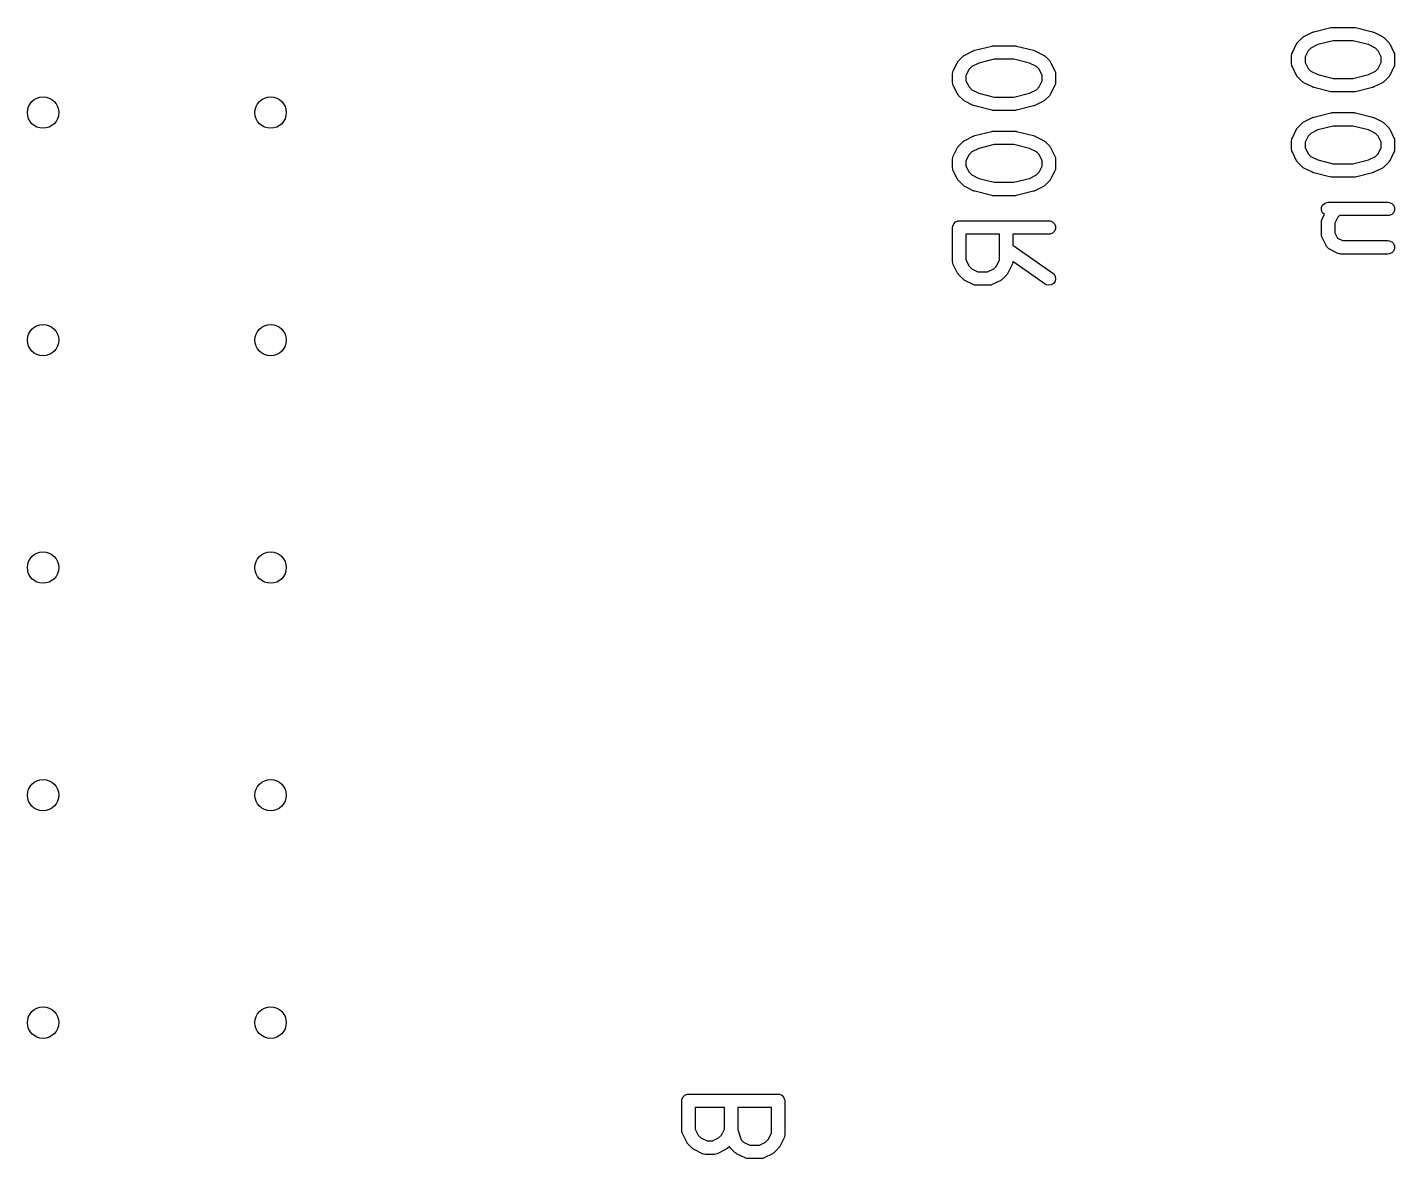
# Model space of a CAD drawing. Extents: x 0.25 to 2.5, y 0.08 to 2.24.
# Drawn here: x 0.312 to 0.913, y 1.294 to 1.791 of the extents above; entities that cross this region are included whole.
import ezdxf

# ---------------------------------------------------------------- set-up
doc = ezdxf.new("R2010")
doc.units = 0
doc.header["$MEASUREMENT"] = 0
doc.layers.add('BLACK', color=7, linetype='CONTINUOUS')

msp = doc.modelspace()

# ---------------------------------------------------------------- linework, layer by layer
at = {"layer": 'BLACK', "linetype": 'CONTINUOUS'}
for p, q in [((0.87732, 1.78905), (0.88482, 1.79092)), ((0.88482, 1.79092), (0.88492, 1.79094)), ((0.88492, 1.79094), (0.88496, 1.79095)), ((0.88496, 1.79095), (0.88518, 1.79098)), ((0.88518, 1.79098), (0.88539, 1.79101)), ((0.88539, 1.79101), (0.88543, 1.791)), ((0.88543, 1.791), (0.88553, 1.79101)), ((0.88553, 1.79101), (0.89491, 1.79101)), ((0.89491, 1.79101), (0.89501, 1.791)), ((0.89501, 1.791), (0.89505, 1.79101)), ((0.89505, 1.79101), (0.89527, 1.79098)), ((0.89527, 1.79098), (0.89548, 1.79095)), ((0.89548, 1.79095), (0.89552, 1.79094)), ((0.89552, 1.79094), (0.89562, 1.79092)), ((0.89562, 1.79092), (0.90312, 1.78905)), ((0.87032, 1.78452), (0.8722, 1.7864)), ((0.8722, 1.7864), (0.87242, 1.78658)), ((0.87242, 1.78658), (0.87248, 1.78664)), ((0.87248, 1.78664), (0.87256, 1.7867)), ((0.87256, 1.7867), (0.87265, 1.78676)), ((0.87265, 1.78676), (0.87272, 1.78679)), ((0.87272, 1.78679), (0.87297, 1.78695)), ((0.87297, 1.78695), (0.87671, 1.78883)), ((0.87671, 1.78883), (0.87676, 1.78884)), ((0.87676, 1.78884), (0.87677, 1.78885)), ((0.87677, 1.78885), (0.87702, 1.78894)), ((0.87702, 1.78894), (0.87726, 1.78903)), ((0.87726, 1.78903), (0.87728, 1.78903)), ((0.87728, 1.78903), (0.87732, 1.78905)), ((0.8859, 1.78511), (0.87907, 1.7834)), ((0.89454, 1.78511), (0.8859, 1.78511)), ((0.90138, 1.7834), (0.89454, 1.78511)), ((0.90312, 1.78905), (0.90317, 1.78903)), ((0.90317, 1.78903), (0.90319, 1.78903)), ((0.90319, 1.78903), (0.90343, 1.78894)), ((0.90343, 1.78894), (0.90367, 1.78885)), ((0.90367, 1.78885), (0.90369, 1.78884)), ((0.90369, 1.78884), (0.90373, 1.78883)), ((0.90373, 1.78883), (0.90748, 1.78695)), ((0.90748, 1.78695), (0.90773, 1.78679)), ((0.90773, 1.78679), (0.9078, 1.78676)), ((0.9078, 1.78676), (0.90788, 1.7867)), ((0.90788, 1.7867), (0.90797, 1.78664)), ((0.90797, 1.78664), (0.90802, 1.78658)), ((0.90802, 1.78658), (0.90824, 1.7864)), ((0.90824, 1.7864), (0.91012, 1.78452)), ((0.72348, 1.77852), (0.72356, 1.77857)), ((0.72356, 1.77857), (0.72365, 1.77864)), ((0.72365, 1.77864), (0.72372, 1.77867)), ((0.72372, 1.77867), (0.72397, 1.77883)), ((0.72397, 1.77883), (0.72771, 1.7807)), ((0.72771, 1.7807), (0.72776, 1.78072)), ((0.72776, 1.78072), (0.72777, 1.78073)), ((0.72777, 1.78073), (0.72802, 1.78082)), ((0.72802, 1.78082), (0.72826, 1.78091)), ((0.72826, 1.78091), (0.72828, 1.78091)), ((0.72828, 1.78091), (0.72832, 1.78092)), ((0.72832, 1.78092), (0.73582, 1.7828)), ((0.73582, 1.7828), (0.73592, 1.78281)), ((0.73592, 1.78281), (0.73596, 1.78283)), ((0.73596, 1.78283), (0.73618, 1.78285)), ((0.73618, 1.78285), (0.73639, 1.78288)), ((0.73639, 1.78288), (0.73643, 1.78288)), ((0.73643, 1.78288), (0.73653, 1.78289)), ((0.73653, 1.78289), (0.74591, 1.78289)), ((0.74591, 1.78289), (0.74601, 1.78288)), ((0.74601, 1.78288), (0.74605, 1.78288)), ((0.74605, 1.78288), (0.74627, 1.78285)), ((0.74627, 1.78285), (0.74648, 1.78283)), ((0.74648, 1.78283), (0.74652, 1.78281)), ((0.74652, 1.78281), (0.74662, 1.7828)), ((0.74662, 1.7828), (0.75412, 1.78092)), ((0.75412, 1.78092), (0.75417, 1.78091)), ((0.75417, 1.78091), (0.75419, 1.78091)), ((0.75419, 1.78091), (0.75443, 1.78082)), ((0.75443, 1.78082), (0.75467, 1.78073)), ((0.75467, 1.78073), (0.75469, 1.78072)), ((0.75469, 1.78072), (0.75473, 1.7807)), ((0.75473, 1.7807), (0.75848, 1.77883)), ((0.75848, 1.77883), (0.75873, 1.77867)), ((0.75873, 1.77867), (0.7588, 1.77864)), ((0.7588, 1.77864), (0.75888, 1.77857)), ((0.75888, 1.77857), (0.75897, 1.77852)), ((0.86758, 1.77869), (0.86764, 1.77926)), ((0.86758, 1.77494), (0.86758, 1.77869)), ((0.86764, 1.77926), (0.86768, 1.77936)), ((0.86768, 1.77936), (0.86769, 1.77946)), ((0.86769, 1.77946), (0.8679, 1.78001)), ((0.8679, 1.78001), (0.86977, 1.78376)), ((0.86977, 1.78376), (0.86993, 1.784)), ((0.86993, 1.784), (0.86996, 1.78408)), ((0.86996, 1.78408), (0.87002, 1.78416)), ((0.87002, 1.78416), (0.87008, 1.78424)), ((0.87008, 1.78424), (0.87014, 1.7843)), ((0.87014, 1.7843), (0.87032, 1.78452)), ((0.87484, 1.78069), (0.87349, 1.77799)), ((0.87603, 1.78188), (0.87484, 1.78069)), ((0.87907, 1.7834), (0.87603, 1.78188)), ((0.90441, 1.78188), (0.90138, 1.7834)), ((0.9056, 1.78069), (0.90441, 1.78188)), ((0.90695, 1.77799), (0.9056, 1.78069)), ((0.91012, 1.78452), (0.91031, 1.7843)), ((0.91031, 1.7843), (0.91036, 1.78424)), ((0.91036, 1.78424), (0.91042, 1.78416)), ((0.91042, 1.78416), (0.91049, 1.78408)), ((0.91049, 1.78408), (0.91052, 1.784)), ((0.91052, 1.784), (0.91067, 1.78376)), ((0.91067, 1.78376), (0.91255, 1.78001)), ((0.91255, 1.78001), (0.91275, 1.77946)), ((0.91275, 1.77946), (0.91276, 1.77936)), ((0.91276, 1.77936), (0.9128, 1.77926)), ((0.9128, 1.77926), (0.91286, 1.77869)), ((0.91286, 1.77869), (0.91286, 1.77494)), ((0.7189, 1.77188), (0.72077, 1.77563)), ((0.72077, 1.77563), (0.72093, 1.77588)), ((0.72093, 1.77588), (0.72096, 1.77595)), ((0.72096, 1.77595), (0.72102, 1.77603)), ((0.72102, 1.77603), (0.72108, 1.77612)), ((0.72108, 1.77612), (0.72114, 1.77617)), ((0.72114, 1.77617), (0.72132, 1.7764)), ((0.72132, 1.7764), (0.7232, 1.77827)), ((0.7232, 1.77827), (0.72342, 1.77846)), ((0.72342, 1.77846), (0.72348, 1.77852)), ((0.72584, 1.77256), (0.72449, 1.76986)), ((0.72703, 1.77376), (0.72584, 1.77256)), ((0.73007, 1.77527), (0.72703, 1.77376)), ((0.7369, 1.77698), (0.73007, 1.77527)), ((0.74554, 1.77698), (0.7369, 1.77698)), ((0.75238, 1.77527), (0.74554, 1.77698)), ((0.75541, 1.77376), (0.75238, 1.77527)), ((0.7566, 1.77256), (0.75541, 1.77376)), ((0.75795, 1.76986), (0.7566, 1.77256)), ((0.75897, 1.77852), (0.75902, 1.77846)), ((0.75902, 1.77846), (0.75924, 1.77827)), ((0.75924, 1.77827), (0.76112, 1.7764)), ((0.76112, 1.7764), (0.76131, 1.77617)), ((0.76131, 1.77617), (0.76136, 1.77612)), ((0.76136, 1.77612), (0.76142, 1.77603)), ((0.76142, 1.77603), (0.76149, 1.77595)), ((0.76149, 1.77595), (0.76152, 1.77588)), ((0.76152, 1.77588), (0.76167, 1.77563)), ((0.76167, 1.77563), (0.76355, 1.77188)), ((0.86764, 1.77436), (0.86758, 1.77494)), ((0.86768, 1.77426), (0.86764, 1.77436)), ((0.86769, 1.77416), (0.86768, 1.77426)), ((0.8679, 1.77361), (0.86769, 1.77416)), ((0.86977, 1.76987), (0.8679, 1.77361)), ((0.87349, 1.77799), (0.87349, 1.77563)), ((0.87349, 1.77563), (0.87484, 1.77294)), ((0.87484, 1.77294), (0.87603, 1.77174)), ((0.90441, 1.77174), (0.9056, 1.77294)), ((0.9056, 1.77294), (0.90695, 1.77563)), ((0.90695, 1.77563), (0.90695, 1.77799)), ((0.91255, 1.77361), (0.91067, 1.76987)), ((0.91275, 1.77416), (0.91255, 1.77361)), ((0.91276, 1.77426), (0.91275, 1.77416)), ((0.9128, 1.77436), (0.91276, 1.77426)), ((0.91286, 1.77494), (0.9128, 1.77436)), ((0.71858, 1.77056), (0.71864, 1.77114)), ((0.71858, 1.76681), (0.71858, 1.77056)), ((0.71864, 1.76623), (0.71858, 1.76681)), ((0.71864, 1.77114), (0.71868, 1.77123)), ((0.71868, 1.77123), (0.71869, 1.77134)), ((0.71869, 1.77134), (0.7189, 1.77188)), ((0.72449, 1.76986), (0.72449, 1.76751)), ((0.72449, 1.76751), (0.72584, 1.76481)), ((0.7566, 1.76481), (0.75795, 1.76751)), ((0.75795, 1.76751), (0.75795, 1.76986)), ((0.76355, 1.77188), (0.76375, 1.77134)), ((0.76375, 1.77134), (0.76376, 1.77123)), ((0.76376, 1.77123), (0.7638, 1.77114)), ((0.7638, 1.77114), (0.76386, 1.77056)), ((0.76386, 1.76681), (0.7638, 1.76623)), ((0.76386, 1.77056), (0.76386, 1.76681)), ((0.86993, 1.76962), (0.86977, 1.76987)), ((0.86996, 1.76955), (0.86993, 1.76962)), ((0.87002, 1.76946), (0.86996, 1.76955)), ((0.87008, 1.76938), (0.87002, 1.76946)), ((0.87014, 1.76932), (0.87008, 1.76938)), ((0.87032, 1.7691), (0.87014, 1.76932)), ((0.8722, 1.76722), (0.87032, 1.7691)), ((0.87242, 1.76704), (0.8722, 1.76722)), ((0.87248, 1.76698), (0.87242, 1.76704)), ((0.87256, 1.76692), (0.87248, 1.76698)), ((0.87265, 1.76686), (0.87256, 1.76692)), ((0.87272, 1.76683), (0.87265, 1.76686)), ((0.87297, 1.76667), (0.87272, 1.76683)), ((0.87671, 1.7648), (0.87297, 1.76667)), ((0.87603, 1.77174), (0.87907, 1.77022)), ((0.87907, 1.77022), (0.8859, 1.76851)), ((0.8859, 1.76851), (0.89454, 1.76851)), ((0.89454, 1.76851), (0.90138, 1.77022)), ((0.90138, 1.77022), (0.90441, 1.77174)), ((0.90748, 1.76667), (0.90373, 1.7648)), ((0.90773, 1.76683), (0.90748, 1.76667)), ((0.9078, 1.76686), (0.90773, 1.76683)), ((0.90788, 1.76692), (0.9078, 1.76686)), ((0.90797, 1.76698), (0.90788, 1.76692)), ((0.90802, 1.76704), (0.90797, 1.76698)), ((0.90824, 1.76722), (0.90802, 1.76704)), ((0.91012, 1.7691), (0.90824, 1.76722)), ((0.91031, 1.76932), (0.91012, 1.7691)), ((0.91036, 1.76938), (0.91031, 1.76932)), ((0.91042, 1.76946), (0.91036, 1.76938)), ((0.91049, 1.76955), (0.91042, 1.76946)), ((0.91052, 1.76962), (0.91049, 1.76955)), ((0.91067, 1.76987), (0.91052, 1.76962)), ((0.71868, 1.76614), (0.71864, 1.76623)), ((0.71869, 1.76603), (0.71868, 1.76614)), ((0.7189, 1.76549), (0.71869, 1.76603)), ((0.72077, 1.76174), (0.7189, 1.76549)), ((0.72093, 1.76149), (0.72077, 1.76174)), ((0.72096, 1.76142), (0.72093, 1.76149)), ((0.72102, 1.76134), (0.72096, 1.76142)), ((0.72108, 1.76125), (0.72102, 1.76134)), ((0.72114, 1.7612), (0.72108, 1.76125)), ((0.72132, 1.76097), (0.72114, 1.7612)), ((0.7232, 1.7591), (0.72132, 1.76097)), ((0.72584, 1.76481), (0.72703, 1.76361)), ((0.72703, 1.76361), (0.73007, 1.7621)), ((0.73007, 1.7621), (0.7369, 1.76039)), ((0.74554, 1.76039), (0.75238, 1.7621)), ((0.75238, 1.7621), (0.75541, 1.76361)), ((0.75541, 1.76361), (0.7566, 1.76481)), ((0.76112, 1.76097), (0.75924, 1.7591)), ((0.76131, 1.7612), (0.76112, 1.76097)), ((0.76136, 1.76125), (0.76131, 1.7612)), ((0.76142, 1.76134), (0.76136, 1.76125)), ((0.76149, 1.76142), (0.76142, 1.76134)), ((0.76152, 1.76149), (0.76149, 1.76142)), ((0.76167, 1.76174), (0.76152, 1.76149)), ((0.76355, 1.76549), (0.76167, 1.76174)), ((0.76375, 1.76603), (0.76355, 1.76549)), ((0.76376, 1.76614), (0.76375, 1.76603)), ((0.7638, 1.76623), (0.76376, 1.76614)), ((0.87676, 1.76478), (0.87671, 1.7648)), ((0.87677, 1.76477), (0.87676, 1.76478)), ((0.87702, 1.76468), (0.87677, 1.76477)), ((0.87726, 1.76459), (0.87702, 1.76468)), ((0.87728, 1.76459), (0.87726, 1.76459)), ((0.87732, 1.76457), (0.87728, 1.76459)), ((0.88482, 1.7627), (0.87732, 1.76457)), ((0.88492, 1.76268), (0.88482, 1.7627)), ((0.88496, 1.76267), (0.88492, 1.76268)), ((0.88518, 1.76264), (0.88496, 1.76267)), ((0.88539, 1.76261), (0.88518, 1.76264)), ((0.88543, 1.76262), (0.88539, 1.76261)), ((0.88553, 1.76261), (0.88543, 1.76262)), ((0.89491, 1.76261), (0.88553, 1.76261)), ((0.89501, 1.76262), (0.89491, 1.76261)), ((0.89505, 1.76261), (0.89501, 1.76262)), ((0.89527, 1.76264), (0.89505, 1.76261)), ((0.89548, 1.76267), (0.89527, 1.76264)), ((0.89552, 1.76268), (0.89548, 1.76267)), ((0.89562, 1.7627), (0.89552, 1.76268)), ((0.90312, 1.76457), (0.89562, 1.7627)), ((0.90317, 1.76459), (0.90312, 1.76457)), ((0.90319, 1.76459), (0.90317, 1.76459)), ((0.90343, 1.76468), (0.90319, 1.76459)), ((0.90367, 1.76477), (0.90343, 1.76468)), ((0.90369, 1.76478), (0.90367, 1.76477)), ((0.90373, 1.7648), (0.90369, 1.76478)), ((0.72342, 1.75891), (0.7232, 1.7591)), ((0.72348, 1.75885), (0.72342, 1.75891)), ((0.72356, 1.7588), (0.72348, 1.75885)), ((0.72365, 1.75873), (0.72356, 1.7588)), ((0.72372, 1.7587), (0.72365, 1.75873)), ((0.72397, 1.75854), (0.72372, 1.7587)), ((0.72771, 1.75667), (0.72397, 1.75854)), ((0.72776, 1.75665), (0.72771, 1.75667)), ((0.72777, 1.75664), (0.72776, 1.75665)), ((0.72802, 1.75656), (0.72777, 1.75664)), ((0.72826, 1.75646), (0.72802, 1.75656)), ((0.72828, 1.75646), (0.72826, 1.75646)), ((0.72832, 1.75645), (0.72828, 1.75646)), ((0.73582, 1.75457), (0.72832, 1.75645)), ((0.73592, 1.75456), (0.73582, 1.75457)), ((0.73596, 1.75454), (0.73592, 1.75456)), ((0.73618, 1.75452), (0.73596, 1.75454)), ((0.73639, 1.75449), (0.73618, 1.75452)), ((0.73643, 1.75449), (0.73639, 1.75449)), ((0.73653, 1.75448), (0.73643, 1.75449)), ((0.7369, 1.76039), (0.74554, 1.76039)), ((0.74601, 1.75449), (0.74591, 1.75448)), ((0.74605, 1.75449), (0.74601, 1.75449)), ((0.74627, 1.75452), (0.74605, 1.75449)), ((0.74648, 1.75454), (0.74627, 1.75452)), ((0.74652, 1.75456), (0.74648, 1.75454)), ((0.74662, 1.75457), (0.74652, 1.75456)), ((0.75412, 1.75645), (0.74662, 1.75457)), ((0.75417, 1.75646), (0.75412, 1.75645)), ((0.75419, 1.75646), (0.75417, 1.75646)), ((0.75443, 1.75655), (0.75419, 1.75646)), ((0.75467, 1.75664), (0.75443, 1.75655)), ((0.75469, 1.75665), (0.75467, 1.75664)), ((0.75473, 1.75667), (0.75469, 1.75665)), ((0.75848, 1.75854), (0.75473, 1.75667)), ((0.75873, 1.7587), (0.75848, 1.75854)), ((0.7588, 1.75873), (0.75873, 1.7587)), ((0.75888, 1.7588), (0.7588, 1.75873)), ((0.75897, 1.75885), (0.75888, 1.7588)), ((0.75902, 1.75891), (0.75897, 1.75885)), ((0.75924, 1.7591), (0.75902, 1.75891)), ((0.74591, 1.75448), (0.73653, 1.75448)), ((0.87032, 1.74703), (0.8722, 1.7489)), ((0.8722, 1.7489), (0.87242, 1.74909)), ((0.87242, 1.74909), (0.87248, 1.74915)), ((0.87248, 1.74915), (0.87256, 1.7492)), ((0.87256, 1.7492), (0.87265, 1.74927)), ((0.87265, 1.74927), (0.87272, 1.7493)), ((0.87272, 1.7493), (0.87297, 1.74946)), ((0.87297, 1.74946), (0.87671, 1.75133)), ((0.87671, 1.75133), (0.87676, 1.75135)), ((0.87676, 1.75135), (0.87677, 1.75136)), ((0.87677, 1.75136), (0.87702, 1.75144)), ((0.87702, 1.75144), (0.87726, 1.75154)), ((0.87726, 1.75154), (0.87728, 1.75154)), ((0.87728, 1.75154), (0.87732, 1.75155)), ((0.87732, 1.75155), (0.88482, 1.75343)), ((0.88482, 1.75343), (0.88492, 1.75344)), ((0.88492, 1.75344), (0.88496, 1.75346)), ((0.88496, 1.75346), (0.88518, 1.75348)), ((0.88518, 1.75348), (0.88539, 1.75351)), ((0.88539, 1.75351), (0.88543, 1.75351)), ((0.88543, 1.75351), (0.88553, 1.75352)), ((0.88553, 1.75352), (0.89491, 1.75352)), ((0.89491, 1.75352), (0.89501, 1.75351)), ((0.89501, 1.75351), (0.89505, 1.75351)), ((0.89505, 1.75351), (0.89527, 1.75348)), ((0.89527, 1.75348), (0.89548, 1.75346)), ((0.89548, 1.75346), (0.89552, 1.75344)), ((0.89552, 1.75344), (0.89562, 1.75343)), ((0.89562, 1.75343), (0.90312, 1.75155)), ((0.90312, 1.75155), (0.90317, 1.75154)), ((0.90317, 1.75154), (0.90319, 1.75154)), ((0.90319, 1.75154), (0.90343, 1.75145)), ((0.90343, 1.75145), (0.90367, 1.75136)), ((0.90367, 1.75136), (0.90369, 1.75135)), ((0.90369, 1.75135), (0.90373, 1.75133)), ((0.90373, 1.75133), (0.90748, 1.74946)), ((0.90748, 1.74946), (0.90773, 1.7493)), ((0.90773, 1.7493), (0.9078, 1.74927)), ((0.9078, 1.74927), (0.90788, 1.7492)), ((0.90788, 1.7492), (0.90797, 1.74915)), ((0.90797, 1.74915), (0.90802, 1.74909)), ((0.90802, 1.74909), (0.90824, 1.7489)), ((0.90824, 1.7489), (0.91012, 1.74703)), ((0.72397, 1.74133), (0.72771, 1.7432)), ((0.72771, 1.7432), (0.72776, 1.74322)), ((0.72776, 1.74322), (0.72777, 1.74323)), ((0.72777, 1.74323), (0.72802, 1.74332)), ((0.72802, 1.74332), (0.72826, 1.74341)), ((0.72826, 1.74341), (0.72828, 1.74341)), ((0.72828, 1.74341), (0.72832, 1.74343)), ((0.72832, 1.74343), (0.73582, 1.7453)), ((0.73582, 1.7453), (0.73592, 1.74532)), ((0.73592, 1.74532), (0.73596, 1.74533)), ((0.73596, 1.74533), (0.73618, 1.74536)), ((0.73618, 1.74536), (0.73639, 1.74539)), ((0.73639, 1.74539), (0.73643, 1.74538)), ((0.73643, 1.74538), (0.73653, 1.74539)), ((0.73653, 1.74539), (0.74591, 1.74539)), ((0.74591, 1.74539), (0.74601, 1.74538)), ((0.74601, 1.74538), (0.74605, 1.74539)), ((0.74605, 1.74539), (0.74627, 1.74536)), ((0.74627, 1.74536), (0.74648, 1.74533)), ((0.74648, 1.74533), (0.74652, 1.74532)), ((0.74652, 1.74532), (0.74662, 1.7453)), ((0.74662, 1.7453), (0.75412, 1.74343)), ((0.75412, 1.74343), (0.75417, 1.74341)), ((0.75417, 1.74341), (0.75419, 1.74341)), ((0.75419, 1.74341), (0.75443, 1.74332)), ((0.75443, 1.74332), (0.75467, 1.74323)), ((0.75467, 1.74323), (0.75469, 1.74322)), ((0.75469, 1.74322), (0.75473, 1.7432)), ((0.75473, 1.7432), (0.75848, 1.74133)), ((0.86769, 1.74197), (0.8679, 1.74251)), ((0.8679, 1.74251), (0.86977, 1.74626)), ((0.86977, 1.74626), (0.86993, 1.74651)), ((0.86993, 1.74651), (0.86996, 1.74658)), ((0.86996, 1.74658), (0.87002, 1.74666)), ((0.87002, 1.74666), (0.87008, 1.74675)), ((0.87008, 1.74675), (0.87014, 1.7468)), ((0.87014, 1.7468), (0.87032, 1.74703)), ((0.87484, 1.74319), (0.87349, 1.74049)), ((0.87603, 1.74439), (0.87484, 1.74319)), ((0.87907, 1.7459), (0.87603, 1.74439)), ((0.8859, 1.74761), (0.87907, 1.7459)), ((0.89454, 1.74761), (0.8859, 1.74761)), ((0.90138, 1.7459), (0.89454, 1.74761)), ((0.90441, 1.74439), (0.90138, 1.7459)), ((0.9056, 1.74319), (0.90441, 1.74439)), ((0.90695, 1.74049), (0.9056, 1.74319)), ((0.91012, 1.74703), (0.91031, 1.7468)), ((0.91031, 1.7468), (0.91036, 1.74675)), ((0.91036, 1.74675), (0.91042, 1.74666)), ((0.91042, 1.74666), (0.91049, 1.74658)), ((0.91049, 1.74658), (0.91052, 1.74651)), ((0.91052, 1.74651), (0.91067, 1.74626)), ((0.91067, 1.74626), (0.91255, 1.74251)), ((0.91255, 1.74251), (0.91275, 1.74197)), ((0.7189, 1.73439), (0.72077, 1.73813)), ((0.72077, 1.73813), (0.72093, 1.73838)), ((0.72093, 1.73838), (0.72096, 1.73845)), ((0.72096, 1.73845), (0.72102, 1.73854)), ((0.72102, 1.73854), (0.72108, 1.73862)), ((0.72108, 1.73862), (0.72114, 1.73868)), ((0.72114, 1.73868), (0.72132, 1.7389)), ((0.72132, 1.7389), (0.7232, 1.74078)), ((0.7232, 1.74078), (0.72342, 1.74096)), ((0.72342, 1.74096), (0.72348, 1.74102)), ((0.72348, 1.74102), (0.72356, 1.74108)), ((0.72356, 1.74108), (0.72365, 1.74114)), ((0.72365, 1.74114), (0.72372, 1.74117)), ((0.72372, 1.74117), (0.72397, 1.74133)), ((0.73007, 1.73778), (0.72703, 1.73626)), ((0.7369, 1.73949), (0.73007, 1.73778)), ((0.74554, 1.73949), (0.7369, 1.73949)), ((0.75238, 1.73778), (0.74554, 1.73949)), ((0.75541, 1.73626), (0.75238, 1.73778)), ((0.75848, 1.74133), (0.75873, 1.74117)), ((0.75873, 1.74117), (0.7588, 1.74114)), ((0.7588, 1.74114), (0.75888, 1.74108)), ((0.75888, 1.74108), (0.75897, 1.74102)), ((0.75897, 1.74102), (0.75902, 1.74096)), ((0.75902, 1.74096), (0.75924, 1.74078)), ((0.75924, 1.74078), (0.76112, 1.7389)), ((0.76112, 1.7389), (0.76131, 1.73868)), ((0.76131, 1.73868), (0.76136, 1.73862)), ((0.76136, 1.73862), (0.76142, 1.73854)), ((0.76142, 1.73854), (0.76149, 1.73845)), ((0.76149, 1.73845), (0.76152, 1.73838)), ((0.76152, 1.73838), (0.76167, 1.73813)), ((0.76167, 1.73813), (0.76355, 1.73439)), ((0.86758, 1.74119), (0.86764, 1.74177)), ((0.86758, 1.73744), (0.86758, 1.74119)), ((0.86764, 1.73686), (0.86758, 1.73744)), ((0.86764, 1.74177), (0.86768, 1.74186)), ((0.86768, 1.73677), (0.86764, 1.73686)), ((0.86768, 1.74186), (0.86769, 1.74197)), ((0.86769, 1.73666), (0.86768, 1.73677)), ((0.8679, 1.73612), (0.86769, 1.73666)), ((0.87349, 1.74049), (0.87349, 1.73814)), ((0.87349, 1.73814), (0.87484, 1.73544)), ((0.9056, 1.73544), (0.90695, 1.73814)), ((0.90695, 1.73814), (0.90695, 1.74049)), ((0.91275, 1.73666), (0.91255, 1.73612)), ((0.91275, 1.74197), (0.91276, 1.74186)), ((0.91276, 1.73677), (0.91275, 1.73666)), ((0.91276, 1.74186), (0.9128, 1.74177)), ((0.9128, 1.73686), (0.91276, 1.73677)), ((0.9128, 1.74177), (0.91286, 1.74119)), ((0.91286, 1.73744), (0.9128, 1.73686)), ((0.91286, 1.74119), (0.91286, 1.73744)), ((0.71858, 1.73306), (0.71864, 1.73364)), ((0.71858, 1.72931), (0.71858, 1.73306)), ((0.71864, 1.73364), (0.71868, 1.73374)), ((0.71868, 1.73374), (0.71869, 1.73384)), ((0.71869, 1.73384), (0.7189, 1.73439)), ((0.72584, 1.73506), (0.72449, 1.73237)), ((0.72449, 1.73237), (0.72449, 1.73001)), ((0.72703, 1.73626), (0.72584, 1.73506)), ((0.7566, 1.73506), (0.75541, 1.73626)), ((0.75795, 1.73237), (0.7566, 1.73506)), ((0.75795, 1.73001), (0.75795, 1.73237)), ((0.76355, 1.73439), (0.76375, 1.73384)), ((0.76375, 1.73384), (0.76376, 1.73374)), ((0.76376, 1.73374), (0.7638, 1.73364)), ((0.7638, 1.73364), (0.76386, 1.73306)), ((0.76386, 1.73306), (0.76386, 1.72931)), ((0.86977, 1.73237), (0.8679, 1.73612)), ((0.86993, 1.73212), (0.86977, 1.73237)), ((0.86996, 1.73205), (0.86993, 1.73212)), ((0.87002, 1.73197), (0.86996, 1.73205)), ((0.87008, 1.73188), (0.87002, 1.73197)), ((0.87014, 1.73183), (0.87008, 1.73188)), ((0.87032, 1.7316), (0.87014, 1.73183)), ((0.8722, 1.72973), (0.87032, 1.7316)), ((0.87484, 1.73544), (0.87603, 1.73424)), ((0.87603, 1.73424), (0.87907, 1.73273)), ((0.87907, 1.73273), (0.8859, 1.73102)), ((0.8859, 1.73102), (0.89454, 1.73102)), ((0.89454, 1.73102), (0.90138, 1.73273)), ((0.90138, 1.73273), (0.90441, 1.73424)), ((0.90441, 1.73424), (0.9056, 1.73544)), ((0.91012, 1.7316), (0.90824, 1.72973)), ((0.91031, 1.73183), (0.91012, 1.7316)), ((0.91036, 1.73188), (0.91031, 1.73183)), ((0.91042, 1.73197), (0.91036, 1.73188)), ((0.91049, 1.73205), (0.91042, 1.73197)), ((0.91052, 1.73212), (0.91049, 1.73205)), ((0.91067, 1.73237), (0.91052, 1.73212)), ((0.91255, 1.73612), (0.91067, 1.73237)), ((0.71864, 1.72874), (0.71858, 1.72931)), ((0.71868, 1.72864), (0.71864, 1.72874)), ((0.71869, 1.72854), (0.71868, 1.72864)), ((0.7189, 1.72799), (0.71869, 1.72854)), ((0.72077, 1.72424), (0.7189, 1.72799)), ((0.72449, 1.73001), (0.72584, 1.72731)), ((0.72584, 1.72731), (0.72703, 1.72612)), ((0.72703, 1.72612), (0.73007, 1.7246)), ((0.73007, 1.7246), (0.7369, 1.72289)), ((0.74554, 1.72289), (0.75238, 1.7246)), ((0.75238, 1.7246), (0.75541, 1.72612)), ((0.75541, 1.72612), (0.7566, 1.72731)), ((0.7566, 1.72731), (0.75795, 1.73001)), ((0.76355, 1.72799), (0.76167, 1.72424)), ((0.76375, 1.72854), (0.76355, 1.72799)), ((0.76376, 1.72864), (0.76375, 1.72854)), ((0.7638, 1.72874), (0.76376, 1.72864)), ((0.76386, 1.72931), (0.7638, 1.72874)), ((0.87242, 1.72954), (0.8722, 1.72973)), ((0.87248, 1.72948), (0.87242, 1.72954)), ((0.87256, 1.72943), (0.87248, 1.72948)), ((0.87265, 1.72936), (0.87256, 1.72943)), ((0.87272, 1.72933), (0.87265, 1.72936)), ((0.87297, 1.72917), (0.87272, 1.72933)), ((0.87671, 1.7273), (0.87297, 1.72917)), ((0.87676, 1.72728), (0.87671, 1.7273)), ((0.87677, 1.72727), (0.87676, 1.72728)), ((0.87702, 1.72718), (0.87677, 1.72727)), ((0.87726, 1.72709), (0.87702, 1.72718)), ((0.87728, 1.72709), (0.87726, 1.72709)), ((0.87732, 1.72708), (0.87728, 1.72709)), ((0.88482, 1.7252), (0.87732, 1.72708)), ((0.88492, 1.72519), (0.88482, 1.7252)), ((0.88496, 1.72517), (0.88492, 1.72519)), ((0.88518, 1.72515), (0.88496, 1.72517)), ((0.88539, 1.72512), (0.88518, 1.72515)), ((0.88543, 1.72512), (0.88539, 1.72512)), ((0.88553, 1.72511), (0.88543, 1.72512)), ((0.89491, 1.72511), (0.88553, 1.72511)), ((0.89501, 1.72512), (0.89491, 1.72511)), ((0.89505, 1.72512), (0.89501, 1.72512)), ((0.89527, 1.72515), (0.89505, 1.72512)), ((0.89548, 1.72517), (0.89527, 1.72515)), ((0.89552, 1.72519), (0.89548, 1.72517)), ((0.89562, 1.7252), (0.89552, 1.72519)), ((0.90312, 1.72708), (0.89562, 1.7252)), ((0.90317, 1.72709), (0.90312, 1.72708)), ((0.90319, 1.72709), (0.90317, 1.72709)), ((0.90343, 1.72718), (0.90319, 1.72709)), ((0.90367, 1.72727), (0.90343, 1.72718)), ((0.90369, 1.72728), (0.90367, 1.72727)), ((0.90373, 1.7273), (0.90369, 1.72728)), ((0.90748, 1.72917), (0.90373, 1.7273)), ((0.90773, 1.72933), (0.90748, 1.72917)), ((0.9078, 1.72936), (0.90773, 1.72933)), ((0.90788, 1.72943), (0.9078, 1.72936)), ((0.90797, 1.72948), (0.90788, 1.72943)), ((0.90802, 1.72954), (0.90797, 1.72948)), ((0.90824, 1.72973), (0.90802, 1.72954)), ((0.72093, 1.724), (0.72077, 1.72424)), ((0.72096, 1.72392), (0.72093, 1.724)), ((0.72102, 1.72384), (0.72096, 1.72392)), ((0.72108, 1.72376), (0.72102, 1.72384)), ((0.72114, 1.7237), (0.72108, 1.72376)), ((0.72132, 1.72348), (0.72114, 1.7237)), ((0.7232, 1.7216), (0.72132, 1.72348)), ((0.72342, 1.72142), (0.7232, 1.7216)), ((0.72348, 1.72136), (0.72342, 1.72142)), ((0.72356, 1.7213), (0.72348, 1.72136)), ((0.72365, 1.72124), (0.72356, 1.7213)), ((0.72372, 1.72121), (0.72365, 1.72124)), ((0.72397, 1.72105), (0.72372, 1.72121)), ((0.72771, 1.71917), (0.72397, 1.72105)), ((0.72776, 1.71916), (0.72771, 1.71917)), ((0.72777, 1.71915), (0.72776, 1.71916)), ((0.72802, 1.71906), (0.72777, 1.71915)), ((0.72826, 1.71897), (0.72802, 1.71906)), ((0.72828, 1.71897), (0.72826, 1.71897)), ((0.72832, 1.71895), (0.72828, 1.71897)), ((0.73582, 1.71708), (0.72832, 1.71895)), ((0.7369, 1.72289), (0.74554, 1.72289)), ((0.75412, 1.71895), (0.74662, 1.71708)), ((0.75417, 1.71897), (0.75412, 1.71895)), ((0.75419, 1.71897), (0.75417, 1.71897)), ((0.75443, 1.71906), (0.75419, 1.71897)), ((0.75467, 1.71915), (0.75443, 1.71906)), ((0.75469, 1.71916), (0.75467, 1.71915)), ((0.75473, 1.71917), (0.75469, 1.71916)), ((0.75848, 1.72105), (0.75473, 1.71917)), ((0.75873, 1.72121), (0.75848, 1.72105)), ((0.7588, 1.72124), (0.75873, 1.72121)), ((0.75888, 1.7213), (0.7588, 1.72124)), ((0.75897, 1.72136), (0.75888, 1.7213)), ((0.75902, 1.72142), (0.75897, 1.72136)), ((0.75924, 1.7216), (0.75902, 1.72142)), ((0.76112, 1.72348), (0.75924, 1.7216)), ((0.76131, 1.7237), (0.76112, 1.72348)), ((0.76136, 1.72376), (0.76131, 1.7237)), ((0.76142, 1.72384), (0.76136, 1.72376)), ((0.76149, 1.72392), (0.76142, 1.72384)), ((0.76152, 1.724), (0.76149, 1.72392)), ((0.76167, 1.72424), (0.76152, 1.724)), ((0.73592, 1.71706), (0.73582, 1.71708)), ((0.73596, 1.71705), (0.73592, 1.71706)), ((0.73618, 1.71702), (0.73596, 1.71705)), ((0.73639, 1.71699), (0.73618, 1.71702)), ((0.73643, 1.717), (0.73639, 1.71699)), ((0.73653, 1.71699), (0.73643, 1.717)), ((0.74591, 1.71699), (0.73653, 1.71699)), ((0.74601, 1.717), (0.74591, 1.71699)), ((0.74605, 1.71699), (0.74601, 1.717)), ((0.74627, 1.71702), (0.74605, 1.71699)), ((0.74648, 1.71705), (0.74627, 1.71702)), ((0.74652, 1.71706), (0.74648, 1.71705)), ((0.74662, 1.71708), (0.74652, 1.71706)), ((0.88076, 1.71177), (0.8812, 1.71283)), ((0.8812, 1.71283), (0.88202, 1.71365)), ((0.88202, 1.71365), (0.88308, 1.71409)), ((0.88308, 1.71409), (0.88366, 1.71415)), ((0.88366, 1.71415), (0.90991, 1.71415)), ((0.90991, 1.71415), (0.91048, 1.71409)), ((0.91048, 1.71409), (0.91155, 1.71365)), ((0.91155, 1.71365), (0.91236, 1.71283)), ((0.91236, 1.71283), (0.9128, 1.71177)), ((0.88076, 1.71062), (0.88076, 1.71177)), ((0.8812, 1.70955), (0.88076, 1.71062)), ((0.88081, 1.70635), (0.88102, 1.70689)), ((0.88102, 1.70689), (0.88197, 1.70879)), ((0.88197, 1.70879), (0.8812, 1.70955)), ((0.88796, 1.70757), (0.88661, 1.70487)), ((0.88863, 1.70824), (0.88796, 1.70757)), ((0.90991, 1.70824), (0.88863, 1.70824)), ((0.91048, 1.7083), (0.90991, 1.70824)), ((0.91155, 1.70874), (0.91048, 1.7083)), ((0.91236, 1.70955), (0.91155, 1.70874)), ((0.9128, 1.71062), (0.91236, 1.70955)), ((0.9128, 1.71177), (0.9128, 1.71062)), ((0.71858, 1.70307), (0.71864, 1.70364)), ((0.71858, 1.68807), (0.71858, 1.70307)), ((0.71864, 1.70364), (0.71908, 1.70471)), ((0.71908, 1.70471), (0.7199, 1.70552)), ((0.7199, 1.70552), (0.72096, 1.70596)), ((0.72096, 1.70596), (0.72154, 1.70602)), ((0.72154, 1.70602), (0.76091, 1.70602)), ((0.76091, 1.70602), (0.76148, 1.70596)), ((0.76148, 1.70596), (0.76255, 1.70552)), ((0.76255, 1.70061), (0.76148, 1.70017)), ((0.76255, 1.70552), (0.76336, 1.70471)), ((0.76336, 1.70143), (0.76255, 1.70061)), ((0.76336, 1.70471), (0.7638, 1.70364)), ((0.7638, 1.70249), (0.76336, 1.70143)), ((0.7638, 1.70364), (0.7638, 1.70249)), ((0.88071, 1.70557), (0.88076, 1.70615)), ((0.88071, 1.69994), (0.88071, 1.70557)), ((0.88076, 1.70615), (0.8808, 1.70624)), ((0.8808, 1.70624), (0.88081, 1.70635)), ((0.88661, 1.70487), (0.88661, 1.70064)), ((0.88661, 1.70064), (0.88774, 1.6984)), ((0.73921, 1.70012), (0.72449, 1.70012)), ((0.72449, 1.70012), (0.72449, 1.68877)), ((0.73921, 1.68877), (0.73921, 1.70012)), ((0.76091, 1.70012), (0.74511, 1.70012)), ((0.74511, 1.70012), (0.74511, 1.69523)), ((0.74511, 1.69523), (0.7626, 1.68299)), ((0.76148, 1.70017), (0.76091, 1.70012)), ((0.88076, 1.69937), (0.88071, 1.69994)), ((0.8808, 1.69927), (0.88076, 1.69937)), ((0.88081, 1.69917), (0.8808, 1.69927)), ((0.88102, 1.69862), (0.88081, 1.69917)), ((0.88289, 1.69487), (0.88102, 1.69862)), ((0.88295, 1.69478), (0.88289, 1.69487)), ((0.88297, 1.69473), (0.88295, 1.69478)), ((0.88302, 1.69468), (0.88297, 1.69473)), ((0.8832, 1.69438), (0.88302, 1.69468)), ((0.88774, 1.6984), (0.88998, 1.69727)), ((0.88998, 1.69727), (0.90991, 1.69727)), ((0.90991, 1.69727), (0.91048, 1.69722)), ((0.91048, 1.69722), (0.91155, 1.69678)), ((0.91155, 1.69678), (0.91236, 1.69596)), ((0.91236, 1.69596), (0.9128, 1.6949)), ((0.9128, 1.6949), (0.9128, 1.69374)), ((0.72449, 1.68877), (0.72584, 1.68607)), ((0.73786, 1.68607), (0.73921, 1.68877)), ((0.88348, 1.69414), (0.8832, 1.69438)), ((0.88372, 1.69386), (0.88348, 1.69414)), ((0.88402, 1.69368), (0.88372, 1.69386)), ((0.88407, 1.69363), (0.88402, 1.69368)), ((0.88412, 1.69361), (0.88407, 1.69363)), ((0.88421, 1.69355), (0.88412, 1.69361)), ((0.88796, 1.69168), (0.88421, 1.69355)), ((0.8885, 1.69147), (0.88796, 1.69168)), ((0.88861, 1.69147), (0.8885, 1.69147)), ((0.88871, 1.69142), (0.88861, 1.69147)), ((0.88928, 1.69137), (0.88871, 1.69142)), ((0.90991, 1.69137), (0.88928, 1.69137)), ((0.91048, 1.69142), (0.90991, 1.69137)), ((0.91155, 1.69187), (0.91048, 1.69142)), ((0.91236, 1.69268), (0.91155, 1.69187)), ((0.9128, 1.69374), (0.91236, 1.69268)), ((0.71864, 1.68749), (0.71858, 1.68807)), ((0.71868, 1.6874), (0.71864, 1.68749)), ((0.71869, 1.68729), (0.71868, 1.6874)), ((0.7189, 1.68675), (0.71869, 1.68729)), ((0.72077, 1.683), (0.7189, 1.68675)), ((0.72093, 1.68275), (0.72077, 1.683)), ((0.72096, 1.68268), (0.72093, 1.68275)), ((0.72102, 1.6826), (0.72096, 1.68268)), ((0.72108, 1.68251), (0.72102, 1.6826)), ((0.72114, 1.68246), (0.72108, 1.68251)), ((0.72132, 1.68223), (0.72114, 1.68246)), ((0.72584, 1.68607), (0.72703, 1.68487)), ((0.72703, 1.68487), (0.72973, 1.68352)), ((0.72973, 1.68352), (0.73396, 1.68352)), ((0.73396, 1.68352), (0.73666, 1.68487)), ((0.73666, 1.68487), (0.73786, 1.68607)), ((0.74256, 1.68246), (0.74237, 1.68223)), ((0.74262, 1.68251), (0.74256, 1.68246)), ((0.74267, 1.6826), (0.74262, 1.68251)), ((0.74274, 1.68268), (0.74267, 1.6826)), ((0.74277, 1.68275), (0.74274, 1.68268)), ((0.74292, 1.683), (0.74277, 1.68275)), ((0.7448, 1.68675), (0.74292, 1.683)), ((0.74501, 1.68729), (0.7448, 1.68675)), ((0.74505, 1.68749), (0.74501, 1.6874)), ((0.74501, 1.6874), (0.74501, 1.68729)), ((0.74511, 1.68803), (0.74505, 1.68749)), ((0.75921, 1.67815), (0.74511, 1.68803)), ((0.7626, 1.68299), (0.76304, 1.68261)), ((0.76304, 1.68261), (0.76366, 1.68164)), ((0.7232, 1.68036), (0.72132, 1.68223)), ((0.72342, 1.68017), (0.7232, 1.68036)), ((0.72348, 1.68011), (0.72342, 1.68017)), ((0.72356, 1.68006), (0.72348, 1.68011)), ((0.72365, 1.67999), (0.72356, 1.68006)), ((0.72372, 1.67996), (0.72365, 1.67999)), ((0.72397, 1.6798), (0.72372, 1.67996)), ((0.72771, 1.67793), (0.72397, 1.6798)), ((0.72826, 1.67772), (0.72771, 1.67793)), ((0.72836, 1.67772), (0.72826, 1.67772)), ((0.72846, 1.67768), (0.72836, 1.67772)), ((0.72904, 1.67762), (0.72846, 1.67768)), ((0.73466, 1.67762), (0.72904, 1.67762)), ((0.73524, 1.67768), (0.73466, 1.67762)), ((0.73533, 1.67772), (0.73524, 1.67768)), ((0.73544, 1.67772), (0.73533, 1.67772)), ((0.73598, 1.67793), (0.73544, 1.67772)), ((0.73973, 1.6798), (0.73598, 1.67793)), ((0.73998, 1.67996), (0.73973, 1.6798)), ((0.74005, 1.67999), (0.73998, 1.67996)), ((0.74013, 1.68006), (0.74005, 1.67999)), ((0.74022, 1.68011), (0.74013, 1.68006)), ((0.74027, 1.68017), (0.74022, 1.68011)), ((0.7405, 1.68036), (0.74027, 1.68017)), ((0.74237, 1.68223), (0.7405, 1.68036)), ((0.75972, 1.67787), (0.75921, 1.67815)), ((0.76084, 1.67762), (0.75972, 1.67787)), ((0.76198, 1.67782), (0.76084, 1.67762)), ((0.76295, 1.67844), (0.76198, 1.67782)), ((0.76361, 1.67938), (0.76295, 1.67844)), ((0.76386, 1.68051), (0.76361, 1.67938)), ((0.76366, 1.68164), (0.76386, 1.68051)), ((0.6009, 1.32167), (0.60196, 1.32211)), ((0.60196, 1.32211), (0.60254, 1.32217)), ((0.60254, 1.32217), (0.64191, 1.32217)), ((0.64191, 1.32217), (0.64248, 1.32211)), ((0.64248, 1.32211), (0.64355, 1.32167)), ((0.59958, 1.31922), (0.59964, 1.31979)), ((0.59958, 1.30609), (0.59958, 1.31922)), ((0.59964, 1.31979), (0.60008, 1.32086)), ((0.60008, 1.32086), (0.6009, 1.32167)), ((0.61833, 1.31626), (0.60549, 1.31626)), ((0.60549, 1.31626), (0.60549, 1.30679)), ((0.61833, 1.30679), (0.61833, 1.31626)), ((0.63895, 1.31626), (0.62424, 1.31626)), ((0.62424, 1.31626), (0.62424, 1.30657)), ((0.63895, 1.30492), (0.63895, 1.31626)), ((0.64355, 1.32167), (0.64436, 1.32086)), ((0.64436, 1.32086), (0.6448, 1.31979)), ((0.6448, 1.31979), (0.64486, 1.31922)), ((0.64486, 1.31922), (0.64486, 1.30422)), ((0.59964, 1.30552), (0.59958, 1.30609)), ((0.59968, 1.30542), (0.59964, 1.30552)), ((0.59969, 1.30531), (0.59968, 1.30542)), ((0.5999, 1.30477), (0.59969, 1.30531)), ((0.60177, 1.30102), (0.5999, 1.30477)), ((0.60549, 1.30679), (0.60684, 1.30409)), ((0.60684, 1.30409), (0.60803, 1.3029)), ((0.61579, 1.3029), (0.61698, 1.30409)), ((0.61698, 1.30409), (0.61833, 1.30679)), ((0.62424, 1.30657), (0.62574, 1.30206)), ((0.6376, 1.30222), (0.63895, 1.30492)), ((0.64486, 1.30422), (0.6448, 1.30364)), ((0.60193, 1.30078), (0.60177, 1.30102)), ((0.60196, 1.3007), (0.60193, 1.30078)), ((0.60202, 1.30062), (0.60196, 1.3007)), ((0.60208, 1.30053), (0.60202, 1.30062)), ((0.60214, 1.30048), (0.60208, 1.30053)), ((0.60232, 1.30026), (0.60214, 1.30048)), ((0.6042, 1.29838), (0.60232, 1.30026)), ((0.60442, 1.2982), (0.6042, 1.29838)), ((0.60448, 1.29814), (0.60442, 1.2982)), ((0.60456, 1.29808), (0.60448, 1.29814)), ((0.60465, 1.29801), (0.60456, 1.29808)), ((0.60472, 1.29798), (0.60465, 1.29801)), ((0.60497, 1.29783), (0.60472, 1.29798)), ((0.60803, 1.3029), (0.61073, 1.30155)), ((0.61073, 1.30155), (0.61309, 1.30155)), ((0.61309, 1.30155), (0.61579, 1.3029)), ((0.6191, 1.29798), (0.61885, 1.29783)), ((0.61917, 1.29801), (0.6191, 1.29798)), ((0.61926, 1.29808), (0.61917, 1.29801)), ((0.61934, 1.29814), (0.61926, 1.29808)), ((0.6194, 1.2982), (0.61934, 1.29814)), ((0.61962, 1.29838), (0.6194, 1.2982)), ((0.62049, 1.29925), (0.61962, 1.29838)), ((0.62059, 1.29901), (0.62049, 1.29925)), ((0.62066, 1.29893), (0.62059, 1.29901)), ((0.6207, 1.29883), (0.62066, 1.29893)), ((0.62107, 1.29838), (0.6207, 1.29883)), ((0.62295, 1.29651), (0.62107, 1.29838)), ((0.62574, 1.30206), (0.62678, 1.30102)), ((0.62678, 1.30102), (0.62948, 1.29967)), ((0.62948, 1.29967), (0.63371, 1.29967)), ((0.63371, 1.29967), (0.63641, 1.30102)), ((0.63641, 1.30102), (0.6376, 1.30222)), ((0.64212, 1.29838), (0.64024, 1.29651)), ((0.64231, 1.29861), (0.64212, 1.29838)), ((0.64236, 1.29866), (0.64231, 1.29861)), ((0.64242, 1.29875), (0.64236, 1.29866)), ((0.64249, 1.29883), (0.64242, 1.29875)), ((0.64252, 1.2989), (0.64249, 1.29883)), ((0.64267, 1.29915), (0.64252, 1.2989)), ((0.64455, 1.3029), (0.64267, 1.29915)), ((0.64475, 1.30344), (0.64455, 1.3029)), ((0.64476, 1.30354), (0.64475, 1.30344)), ((0.6448, 1.30364), (0.64476, 1.30354)), ((0.60871, 1.29595), (0.60497, 1.29783)), ((0.60926, 1.29575), (0.60871, 1.29595)), ((0.60936, 1.29574), (0.60926, 1.29575)), ((0.60946, 1.2957), (0.60936, 1.29574)), ((0.61004, 1.29564), (0.60946, 1.2957)), ((0.61378, 1.29564), (0.61004, 1.29564)), ((0.61436, 1.2957), (0.61378, 1.29564)), ((0.61446, 1.29574), (0.61436, 1.2957)), ((0.61456, 1.29575), (0.61446, 1.29574)), ((0.61511, 1.29595), (0.61456, 1.29575)), ((0.61885, 1.29783), (0.61511, 1.29595)), ((0.62317, 1.29632), (0.62295, 1.29651)), ((0.62322, 1.29626), (0.62317, 1.29632)), ((0.62331, 1.29621), (0.62322, 1.29626)), ((0.62339, 1.29614), (0.62331, 1.29621)), ((0.62346, 1.29611), (0.62339, 1.29614)), ((0.62371, 1.29595), (0.62346, 1.29611)), ((0.62746, 1.29408), (0.62371, 1.29595)), ((0.628, 1.29387), (0.62746, 1.29408)), ((0.62811, 1.29386), (0.628, 1.29387)), ((0.62821, 1.29382), (0.62811, 1.29386)), ((0.62878, 1.29377), (0.62821, 1.29382)), ((0.63441, 1.29377), (0.62878, 1.29377)), ((0.63498, 1.29382), (0.63441, 1.29377)), ((0.63508, 1.29386), (0.63498, 1.29382)), ((0.63519, 1.29387), (0.63508, 1.29386)), ((0.63573, 1.29408), (0.63519, 1.29387)), ((0.63948, 1.29595), (0.63573, 1.29408)), ((0.63973, 1.29611), (0.63948, 1.29595)), ((0.6398, 1.29614), (0.63973, 1.29611)), ((0.63988, 1.29621), (0.6398, 1.29614)), ((0.63997, 1.29626), (0.63988, 1.29621)), ((0.64002, 1.29632), (0.63997, 1.29626)), ((0.64024, 1.29651), (0.64002, 1.29632))]:
    msp.add_line(p, q, dxfattribs=at)
at = {"layer": 'BLACK'}
for centre in [(0.3189, 1.75354), (0.3189, 1.75354), (0.4189, 1.75354), (0.4189, 1.75354), (0.3189, 1.65354), (0.3189, 1.65354), (0.4189, 1.65354), (0.4189, 1.65354), (0.3189, 1.55354), (0.3189, 1.55354), (0.4189, 1.55354), (0.4189, 1.55354), (0.3189, 1.45354), (0.3189, 1.45354), (0.4189, 1.45354), (0.4189, 1.45354), (0.3189, 1.35354), (0.3189, 1.35354), (0.4189, 1.35354), (0.4189, 1.35354)]:
    msp.add_circle(centre, 0.00689, dxfattribs=at)

doc.saveas('drawing.dxf')
